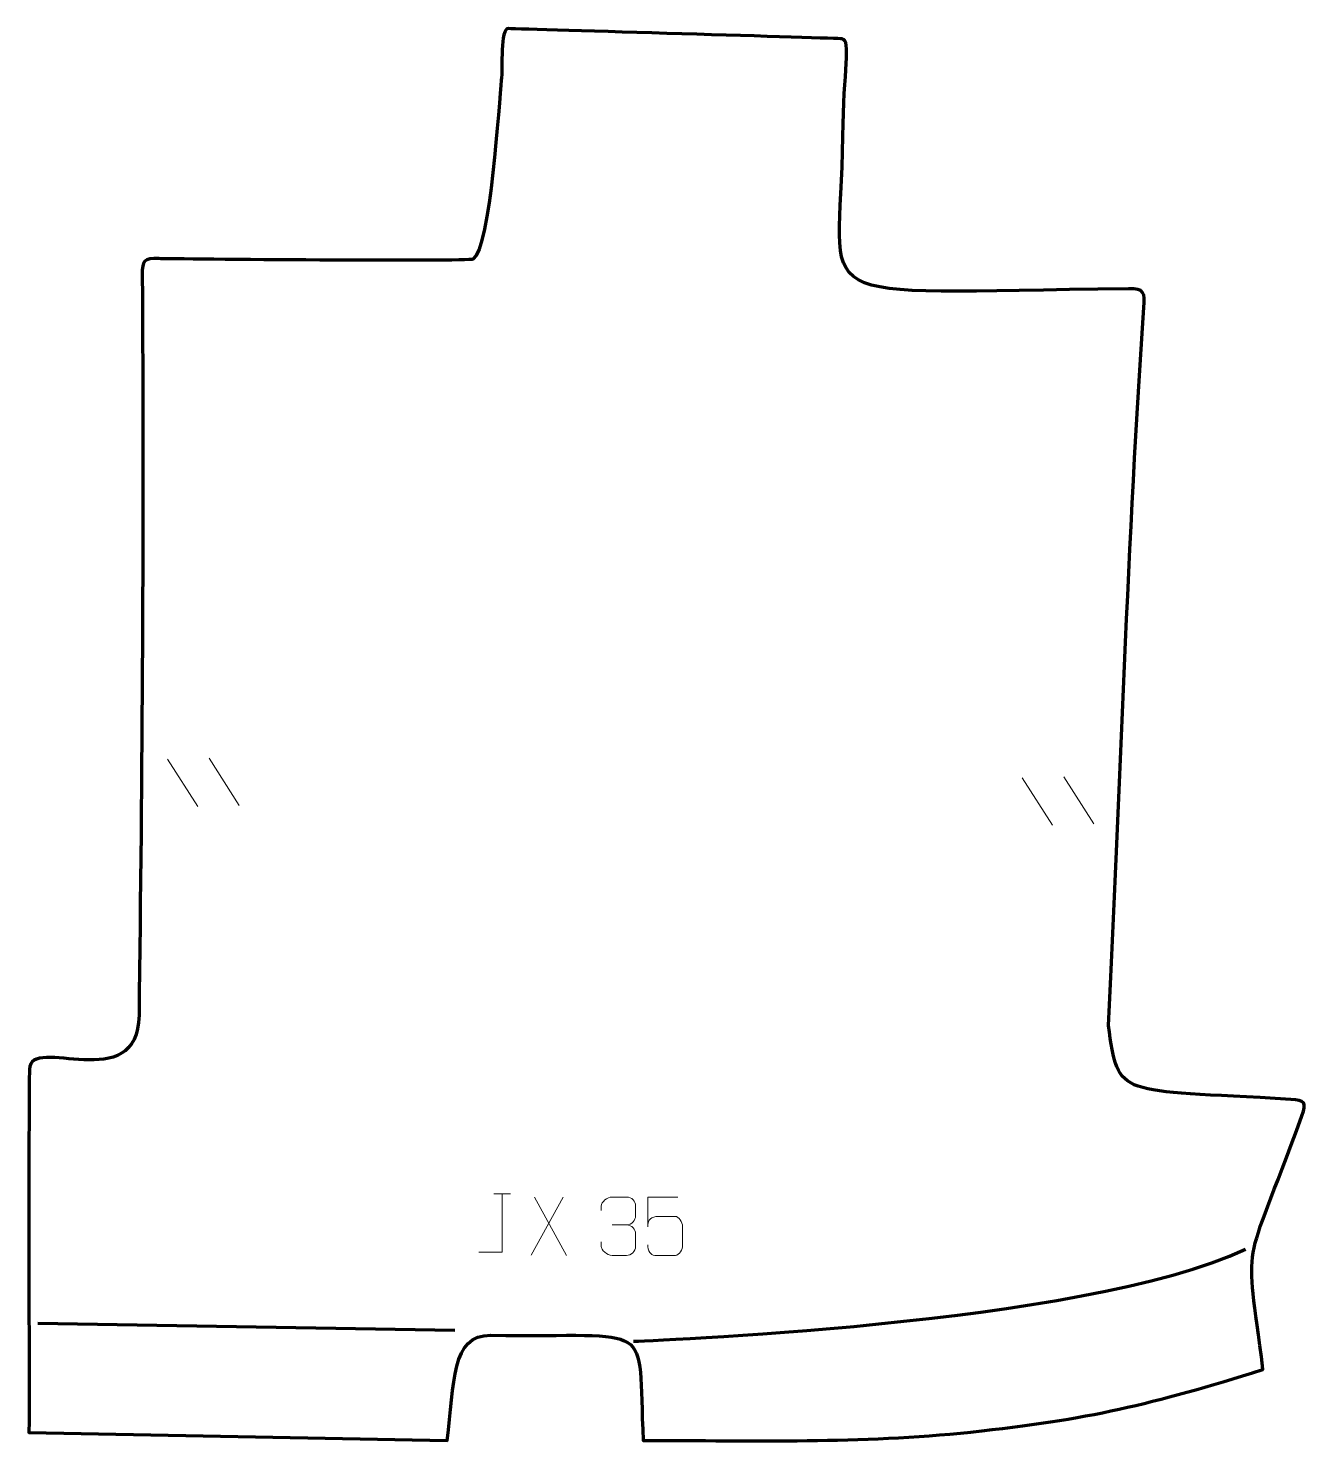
# Model space of a CAD drawing. Header units: millimetres. Extents: x -273 to 274, y -303 to 302.
import ezdxf

# ---------------------------------------------------------------- set-up
doc = ezdxf.new("R2010")
doc.units = ezdxf.units.MM
doc.header["$MEASUREMENT"] = 0
for name, color, linetype in [('layer 1', 7, 'Continuous'), ('layer 2', 7, 'Continuous'), ('layer 3', 7, 'Continuous')]:
    doc.layers.add(name, color=color, linetype=linetype)

msp = doc.modelspace()

# ---------------------------------------------------------------- linework, layer by layer
at = {"layer": 'layer 1', "color": 250, "lineweight": 9}
for points in [[(-213.464, -10.5095), (-213.464, -10.5095), (-200.539, -30.7057), (-200.539, -30.7057)], [(-195.7409, -10.0215), (-195.7409, -10.0215), (-182.8158, -30.2176), (-182.8158, -30.2176)], [(169.9135, -17.9591), (169.9135, -17.9591), (182.8386, -38.1552), (182.8386, -38.1552)], [(152.1904, -18.4471), (152.1904, -18.4471), (165.1154, -38.6433), (165.1154, -38.6433)], [(-73.9408, -196.4622), (-73.9408, -196.4622), (-66.7726, -196.4622), (-66.7726, -196.4622)], [(-44.2065, -197.7959), (-44.2065, -197.7959), (-57.9471, -222.6917), (-57.9471, -222.6917)], [(-56.4925, -197.7959), (-56.4925, -197.7959), (-42.7519, -222.7494), (-42.7519, -222.7494)], [(-23.2771, -209.7254), (-23.2771, -209.7254), (-17.0807, -209.7254), (-17.0807, -209.7254)]]:
    msp.add_open_spline(points, degree=3, dxfattribs=at)
for points, knots in [([(-80.3787, -221.4158), (-80.3787, -221.4158), (-70.3567, -221.4158), (-70.3567, -221.4158), (-70.3567, -221.4158), (-70.3567, -221.4158), (-70.3567, -196.4622), (-70.3567, -196.4622)], [0, 0, 0, 0, 0.33333333, 0.33333333, 0.33333333, 0.33333333, 1, 1, 1, 1]), ([(-27.9868, -203.4802), (-27.9868, -203.4802), (-27.9868, -201.623), (-27.9868, -201.623), (-27.9868, -201.623), (-28.0011, -199.8811), (-25.3366, -197.763), (-23.2775, -197.7857), (-23.2775, -197.7857), (-21.2134, -197.7857), (-19.1494, -197.7857), (-17.0857, -197.7857), (-17.0857, -197.7857), (-14.8912, -197.7769), (-13.2929, -199.6237), (-13.2485, -201.5358), (-13.2485, -201.5358), (-13.2489, -202.9709), (-13.2489, -204.406), (-13.2485, -205.8415), (-13.2485, -205.8415), (-13.2971, -207.495), (-14.8997, -209.725), (-17.098, -209.715), (-17.098, -209.715), (-14.8943, -209.7262), (-13.2863, -211.5294), (-13.2323, -213.5889), (-13.2323, -213.5889), (-13.2327, -215.3736), (-13.2327, -217.1583), (-13.2323, -218.9434), (-13.2323, -218.9434), (-13.2222, -221.0048), (-15.2771, -222.7679), (-17.098, -222.7598), (-17.098, -222.7598), (-19.1633, -222.7595), (-21.2285, -222.7595), (-23.2941, -222.7598), (-23.2941, -222.7598), (-25.4627, -222.7483), (-27.9937, -220.3481), (-28.0123, -218.8863), (-28.0123, -218.8863), (-28.0123, -218.8863), (-28.0123, -216.9777), (-28.0123, -216.9777)], [0, 0, 0, 0, 0.07692308, 0.07692308, 0.07692308, 0.07692308, 0.15384615, 0.15384615, 0.15384615, 0.15384615, 0.23076923, 0.23076923, 0.23076923, 0.23076923, 0.30769231, 0.30769231, 0.30769231, 0.30769231, 0.38461538, 0.38461538, 0.38461538, 0.38461538, 0.46153846, 0.46153846, 0.46153846, 0.46153846, 0.53846154, 0.53846154, 0.53846154, 0.53846154, 0.61538462, 0.61538462, 0.61538462, 0.61538462, 0.69230769, 0.69230769, 0.69230769, 0.69230769, 0.76923077, 0.76923077, 0.76923077, 0.76923077, 0.84615385, 0.84615385, 0.84615385, 0.84615385, 1, 1, 1, 1]), ([(4.7719, -197.8179), (4.7719, -197.8179), (-8.0798, -197.8179), (-8.0798, -197.8179), (-8.0798, -197.8179), (-8.0795, -202.0485), (-8.0795, -206.2794), (-8.0798, -210.5106), (-8.0798, -210.5106), (-8.0801, -207.2005), (-6.4491, -206.1287), (-3.6371, -206.0682), (-3.6371, -206.0682), (-1.1975, -206.0679), (1.242, -206.0679), (3.6812, -206.0682), (3.6812, -206.0682), (5.331, -206.0614), (6.8059, -208.4419), (6.8344, -210.5106), (6.8344, -210.5106), (6.8341, -213.0979), (6.8341, -215.6855), (6.8344, -218.2732), (6.8344, -218.2732), (6.8806, -220.2326), (5.3812, -222.6689), (3.7553, -222.7274), (3.7553, -222.7274), (1.7988, -222.7271), (-3.0962, -222.7271), (-5.0532, -222.7274), (-5.0532, -222.7274), (-6.8987, -222.7362), (-8.0058, -220.7714), (-8.0266, -218.2203)], [0, 0, 0, 0, 0.1, 0.1, 0.1, 0.1, 0.2, 0.2, 0.2, 0.2, 0.3, 0.3, 0.3, 0.3, 0.4, 0.4, 0.4, 0.4, 0.5, 0.5, 0.5, 0.5, 0.6, 0.6, 0.6, 0.6, 0.7, 0.7, 0.7, 0.7, 0.8, 0.8, 0.8, 0.8, 1, 1, 1, 1])]:
    msp.add_open_spline(points, degree=3, knots=knots, dxfattribs=at)
at = {"layer": 'layer 2', "color": 242, "lineweight": 200}
msp.add_open_spline([(189.0907, -124.4616), (193.2875, -156.0083), (192.7393, -151.5329), (267.0807, -155.9856), (267.0807, -155.9856), (273.1808, -156.351), (273.849, -157.2964), (271.7707, -163.0435), (271.7707, -163.0435), (245.9019, -234.5454), (247.7038, -211.2515), (255.1223, -271.6122), (255.1223, -271.6122), (207.5704, -286.3757), (180.4749, -293.024), (130.148, -298.2973), (130.148, -298.2973), (82.4716, -303.2929), (37.9317, -301.8932), (-9.9949, -301.8932), (-9.9949, -301.8932), (-12.6754, -249.0776), (-3.4512, -258.0094), (-75.2489, -256.8878), (-75.2489, -256.8878), (-92.2469, -256.6223), (-90.5767, -277.4966), (-93.9306, -301.8932), (-93.9306, -301.8932), (-93.9306, -301.8932), (-272.776, -298.4344), (-272.776, -298.4344), (-272.776, -298.4344), (-272.664, -247.6017), (-273.0718, -193.9004), (-272.5938, -143.2569), (-272.5938, -143.2569), (-272.4482, -127.8352), (-226.1654, -155.243), (-225.7139, -119.9185), (-225.7139, -119.9185), (-224.4365, -19.9687), (-223.5776, 95.5748), (-224.3405, 196.7174), (-224.3405, 196.7174), (-224.3886, 203.1008), (-223.5707, 203.7825), (-217.2861, 203.6585), (-217.2861, 203.6585), (-210.6346, 203.5273), (-84.7521, 202.2602), (-82.8528, 203.4575), (-82.8528, 203.4575), (-75.3596, 208.1808), (-71.6804, 271.6821), (-70.7103, 279.9743), (-70.7103, 279.9743), (-70.1122, 285.0882), (-71.3197, 302.1977), (-67.7014, 302.0734), (-67.7014, 302.0734), (-58.5433, 301.7588), (73.3755, 297.9285), (75.0755, 297.6933), (75.0755, 297.6933), (79.0947, 297.1372), (75.6575, 284.046), (75.4269, 256.1168), (75.4269, 256.1168), (74.8033, 180.5882), (53.0159, 189.3725), (197.6372, 190.7481), (197.6372, 190.7481), (204.4704, 190.8131), (204.6772, 189.2857), (204.212, 182.7148), (204.212, 182.7148), (197.632, 89.7945), (193.67, -30.4875), (189.0907, -124.4616)], degree=3, knots=[0, 0, 0, 0, 0.04761905, 0.04761905, 0.04761905, 0.04761905, 0.0952381, 0.0952381, 0.0952381, 0.0952381, 0.14285714, 0.14285714, 0.14285714, 0.14285714, 0.19047619, 0.19047619, 0.19047619, 0.19047619, 0.23809524, 0.23809524, 0.23809524, 0.23809524, 0.28571429, 0.28571429, 0.28571429, 0.28571429, 0.33333333, 0.33333333, 0.33333333, 0.33333333, 0.38095238, 0.38095238, 0.38095238, 0.38095238, 0.42857143, 0.42857143, 0.42857143, 0.42857143, 0.47619048, 0.47619048, 0.47619048, 0.47619048, 0.52380952, 0.52380952, 0.52380952, 0.52380952, 0.57142857, 0.57142857, 0.57142857, 0.57142857, 0.61904762, 0.61904762, 0.61904762, 0.61904762, 0.66666667, 0.66666667, 0.66666667, 0.66666667, 0.71428571, 0.71428571, 0.71428571, 0.71428571, 0.76190476, 0.76190476, 0.76190476, 0.76190476, 0.80952381, 0.80952381, 0.80952381, 0.80952381, 0.85714286, 0.85714286, 0.85714286, 0.85714286, 0.9047619, 0.9047619, 0.9047619, 0.9047619, 1, 1, 1, 1], dxfattribs=at)
at = {"layer": 'layer 3', "color": 177, "lineweight": 200}
for points in [[(-14.2156, -259.4539), (-14.2156, -259.4539), (178.458, -252.8922), (247.6536, -220.084)], [(-268.9265, -251.6992), (-268.9265, -251.6992), (-90.5692, -254.6818), (-90.5692, -254.6818)]]:
    msp.add_open_spline(points, degree=3, dxfattribs=at)

doc.saveas('drawing.dxf')
